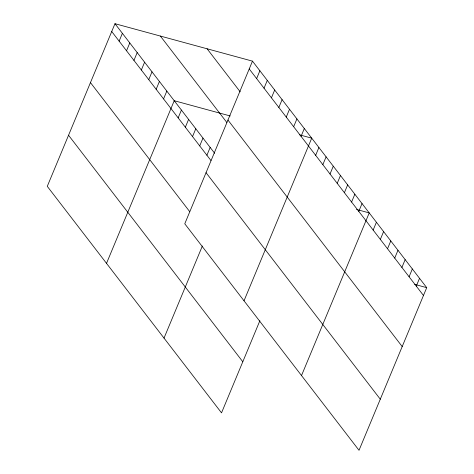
<?xml version="1.0" encoding="UTF-8"?>
<svg xmlns="http://www.w3.org/2000/svg" width="474" height="474" viewBox="0 0 474 474"><rect width="100%" height="100%" fill="white"/><g stroke="black" fill="none" stroke-linecap="round" stroke-linejoin="round"><path stroke-width="0.71" d="M252.476 61.14L184.771 223.781L359.019 450.3L426.724 287.659L252.476 61.14L114.981 23.7L47.276 186.341L221.524 412.86L259.871 320.744M119.134 41.143L122.387 33.328M126.534 50.771L129.793 42.956M133.941 60.394L137.193 52.578M141.347 70.022L144.6 62.207M148.753 79.65L152.006 71.835M156.159 89.278L159.412 81.463M163.566 98.906L166.818 91.091M106.52 263.354L174.225 100.713L230.222 115.964M178.159 117.872L181.412 110.057M185.346 127.216L188.599 119.401M192.533 136.559L195.786 128.75M199.72 145.903L202.973 138.094M206.907 155.247L210.16 147.438M256.63 78.583L259.882 70.768M264.03 88.211L267.283 80.396M164.022 338.11L202.368 245.994M271.436 97.84L274.689 90.024M278.842 107.468L282.095 99.653M286.249 117.09L289.501 109.275M293.655 126.718L296.908 118.903M301.061 136.346L304.314 128.531M244.015 300.8L311.72 138.159L299.669 134.877M315.654 155.318L318.907 147.503M322.841 164.662L326.094 156.847M330.028 174.005L333.281 166.19M337.215 183.349L340.468 175.534M344.402 192.693L347.655 184.878M351.589 202.037L354.842 194.222M358.777 211.38L362.035 203.565M301.517 375.55L369.222 212.909L356.46 209.431M373.156 230.068L376.409 222.253M380.344 239.411L383.596 231.596M387.531 248.755L390.783 240.94M394.718 258.099L397.97 250.284M401.905 267.443L405.157 259.628M409.092 276.786L412.344 268.971M416.279 286.13L419.531 278.315M414.667 284.376L426.724 287.659M249.223 68.955L423.472 295.474M207.102 48.786L240.205 91.826M227.953 120.052L402.201 346.565M160.354 36.054L226.785 122.416M114.981 23.7L214.657 153.274M111.728 31.515L210.954 160.508M206.042 172.69L380.29 399.209M90.457 82.606L189.683 211.6M68.546 135.25L242.795 361.763"/></g></svg>
